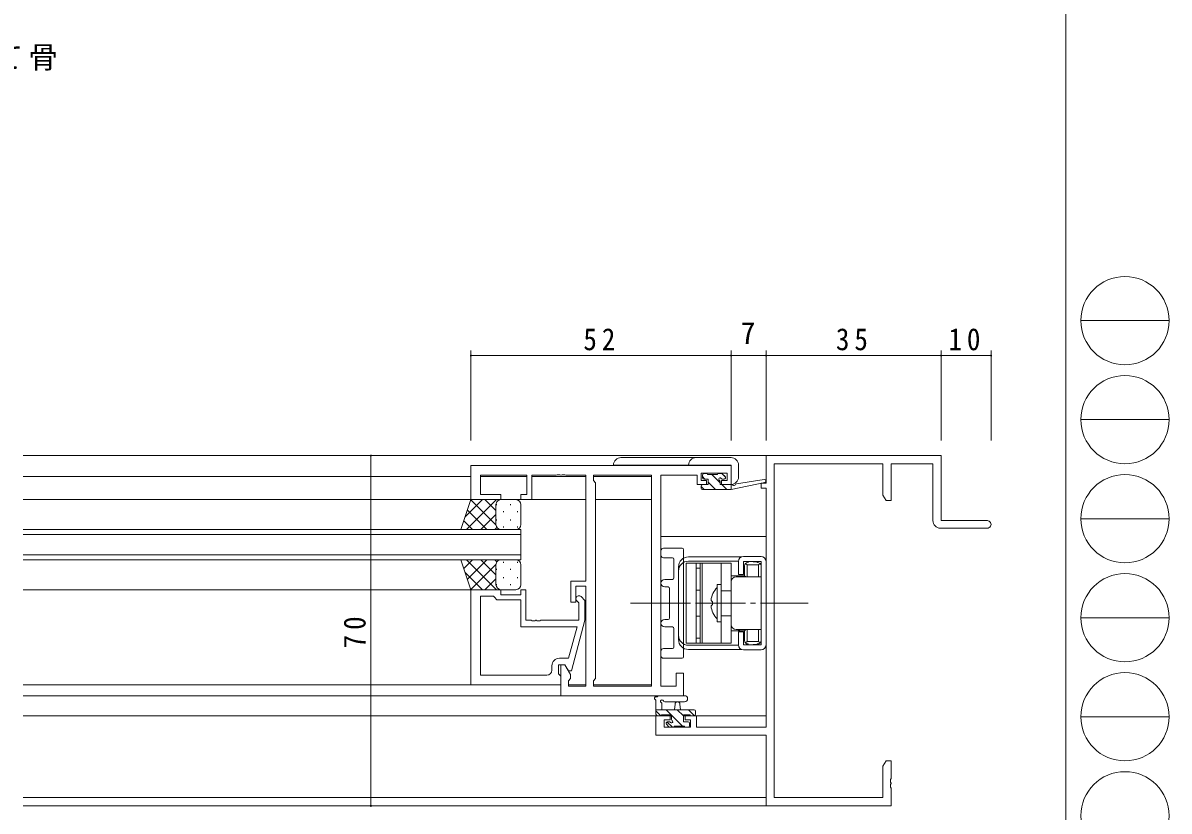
# Model space of a CAD drawing. Units: millimetres on the paper. Extents: x -397 to 397, y -282 to 282.
# Drawn here: x 167.5 to 396.7, y -156.8 to 0.8 of the extents above; entities that cross this region are included whole.
import ezdxf
from ezdxf.enums import TextEntityAlignment as Align

# ---------------------------------------------------------------- set-up
doc = ezdxf.new("R2010")
doc.units = ezdxf.units.MM
doc.linetypes.add('USER2', pattern=[13, 10, -1, 1, -1])
doc.linetypes.add('USER4', pattern=[4, 3, -1])
for name, color, linetype, lineweight in [('0-1_YKK_ZWAK', 7, 'Continuous', 18), ('0-3_YKK_11', 7, 'Continuous', 18), ('0-4_YKK_12', 2, 'Continuous', 18), ('0-6_YKK_13', 4, 'Continuous', 18), ('0-7_YKK_D', 6, 'Continuous', 18)]:
    doc.layers.add(name, color=color, linetype=linetype, lineweight=lineweight)
doc.layers.add('0-2_USER1', color=7, linetype='Continuous')
doc.styles.add('ＭＳ ゴシック', font='')
doc.styles.get('ＭＳ ゴシック').set_extended_font_data('MS Gothic')

msp = doc.modelspace()

# ---------------------------------------------------------------- linework, layer by layer
at = {"layer": '0-1_YKK_ZWAK'}
for p, q in [((376.092, 279.3), (376.092, -245.7)), ((379.068, -58.716), (396.708, -58.716)), ((379.068, -78.512), (396.708, -78.512)), ((379.068, -98.308), (396.708, -98.308)), ((379.068, -118.104), (396.708, -118.104)), ((379.068, -137.9), (396.708, -137.9))]:
    msp.add_line(p, q, dxfattribs=at)
for centre in [(387.888, -58.716), (387.888, -78.512), (387.888, -98.308), (387.888, -118.104), (387.888, -137.9), (387.888, -157.696)]:
    msp.add_circle(centre, 8.82, dxfattribs=at)
at = {"layer": '0-3_YKK_11'}
for p, q in [((316.12, -85.7), (316.12, -91.2)), ((351.12, -85.7), (316.12, -85.7)), ((351.12, -98.7), (351.12, -85.7)), ((257.12, -87.7), (257.12, -94.5)), ((309.12, -87.7), (257.12, -87.7)), ((303.12, -89.2), (308.32, -89.2)), ((303.12, -90.7), (303.12, -89.2)), ((308.32, -89.2), (308.32, -90.7)), ((309.12, -91.5), (309.12, -87.7)), ((317.75, -87.33), (339.49, -87.33)), ((317.75, -154.07), (317.75, -87.33)), ((339.49, -87.33), (339.49, -93.609)), ((341.12, -87.33), (349.49, -87.33)), ((341.12, -94.7), (341.12, -87.33)), ((349.49, -87.33), (349.49, -98.7)), ((259.05, -89.63), (268.32, -89.63)), ((259.05, -93.5), (259.05, -89.63)), ((268.32, -89.63), (268.32, -93.5)), ((269.32, -89.63), (274.162, -89.63)), ((269.32, -94.5), (269.32, -89.63)), ((274.162, -89.63), (274.345, -89.51)), ((274.345, -89.51), (274.895, -89.51)), ((274.895, -89.51), (275.078, -89.63)), ((275.078, -89.63), (275.162, -89.63)), ((275.162, -89.63), (275.345, -89.51)), ((275.345, -89.51), (275.895, -89.51)), ((275.895, -89.51), (276.078, -89.63)), ((276.078, -89.63), (280.12, -89.63)), ((280.12, -89.63), (280.12, -110.8)), ((281.62, -89.63), (281.62, -90.7)), ((293.19, -89.63), (281.62, -89.63)), ((281.62, -90.7), (282.05, -91.13)), ((282.05, -91.13), (282.05, -130.27)), ((293.19, -131.77), (293.19, -89.63)), ((293.19, -131.77), (293.19, -89.63)), ((295.12, -89.63), (302.32, -89.63)), ((295.12, -131.77), (295.12, -89.63)), ((302.32, -89.63), (302.32, -90.43)), ((302.32, -90.43), (302.32, -91.5)), ((302.32, -91.5), (304.22, -91.5)), ((304.22, -90.7), (303.12, -90.7)), ((304.22, -91.5), (304.22, -90.7)), ((307.22, -90.7), (307.22, -91.5)), ((308.32, -90.7), (307.22, -90.7)), ((307.22, -91.5), (309.12, -91.5)), ((315.12, -91.2), (315.12, -92.2)), ((316.12, -91.2), (315.12, -91.2)), ((263.12, -93.5), (259.05, -93.5)), ((263.12, -94.5), (263.12, -93.5)), ((267.12, -93.5), (267.12, -94.5)), ((268.32, -93.5), (267.12, -93.5)), ((315.12, -92.2), (316.12, -92.2)), ((316.12, -92.2), (316.12, -139.97)), ((339.49, -93.609), (340.12, -94.7)), ((257.12, -94.5), (263.12, -94.5)), ((267.12, -94.5), (269.32, -94.5)), ((340.12, -94.7), (341.12, -94.7)), ((350.99, -100.2), (360.37, -100.2)), ((360.37, -98.7), (351.12, -98.7)), ((277.12, -110.8), (277.12, -115)), ((280.12, -110.8), (277.12, -110.8)), ((278.12, -111.8), (280.12, -111.8)), ((278.12, -115), (278.12, -111.8)), ((280.12, -111.8), (280.12, -131.77)), ((257.12, -112.5), (263.12, -112.5)), ((257.12, -131.5), (257.12, -112.5)), ((259.05, -113.8), (259.05, -129.57)), ((261.62, -113.8), (259.05, -113.8)), ((259.05, -113.8), (259.05, -129.57)), ((261.82, -114), (261.62, -113.8)), ((262.32, -114.5), (261.82, -114)), ((267.12, -114.5), (262.32, -114.5)), ((263.12, -112.5), (263.12, -113.5)), ((263.12, -113.5), (267.12, -113.5)), ((267.12, -112.5), (268.12, -112.5)), ((267.12, -113.5), (267.12, -112.5)), ((267.12, -119.9), (267.12, -114.5)), ((268.12, -112.5), (268.12, -118.6)), ((279.144, -113.876), (279.92, -114.651)), ((277.12, -115), (278.12, -115)), ((278.72, -115.149), (278.296, -114.724)), ((278.72, -118.6), (278.72, -115.149)), ((279.92, -114.651), (279.92, -118.597)), ((268.12, -118.6), (269.162, -118.6)), ((269.162, -118.6), (269.345, -118.72)), ((269.345, -118.72), (269.895, -118.72)), ((269.895, -118.72), (270.078, -118.6)), ((270.078, -118.6), (270.162, -118.6)), ((270.162, -118.6), (270.345, -118.72)), ((270.345, -118.72), (270.895, -118.72)), ((270.895, -118.72), (271.078, -118.6)), ((271.078, -118.6), (278.72, -118.6)), ((279.92, -118.597), (277.213, -128.7)), ((278.328, -119.9), (267.12, -119.9)), ((276.64, -126.2), (278.328, -119.9)), ((273.32, -128.57), (273.32, -127.7)), ((274.62, -127.5), (274.62, -129.3)), ((275.92, -127.5), (274.62, -127.5)), ((274.82, -126.2), (276.64, -126.2)), ((275.12, -127.5), (275.12, -133.7)), ((275.92, -127.5), (275.12, -127.5)), ((277.05, -129.457), (275.92, -127.5)), ((276.613, -128.7), (275.92, -127.5)), ((259.05, -129.57), (272.32, -129.57)), ((274.62, -129.3), (274.82, -129.5)), ((274.82, -129.5), (275.12, -129.8)), ((275.12, -129.8), (275.12, -131.5)), ((277.213, -128.7), (276.613, -128.7)), ((276.62, -130.7), (277.05, -130.27)), ((277.05, -130.27), (277.05, -129.457)), ((282.05, -130.27), (281.62, -130.7)), ((298.12, -129.2), (298.12, -131.77)), ((299.62, -129.2), (298.12, -129.2)), ((299.62, -133.7), (299.62, -129.2)), ((275.12, -131.5), (257.12, -131.5)), ((276.62, -131.77), (276.62, -130.7)), ((280.12, -131.77), (276.62, -131.77)), ((281.62, -130.7), (281.62, -131.77)), ((281.62, -131.77), (293.19, -131.77)), ((298.12, -131.77), (295.12, -131.77)), ((275.12, -133.7), (299.62, -133.7)), ((294.12, -137.7), (294.12, -141.6)), ((296.92, -137.7), (294.12, -137.7)), ((295.75, -138.5), (296.92, -138.5)), ((295.75, -139.97), (295.75, -138.5)), ((296.92, -138.5), (296.92, -137.7)), ((299.92, -137.7), (299.92, -138.5)), ((302.22, -137.7), (299.92, -137.7)), ((299.92, -138.5), (301.02, -138.5)), ((301.02, -138.5), (301.02, -139.97)), ((302.22, -139.97), (302.22, -137.7)), ((294.12, -141.6), (316.12, -141.6)), ((301.02, -139.97), (295.75, -139.97)), ((316.12, -139.97), (302.22, -139.97)), ((316.12, -141.6), (316.12, -155.7)), ((340.12, -146.7), (339.49, -147.791)), ((339.49, -147.791), (339.49, -154.07)), ((341.12, -146.7), (340.12, -146.7)), ((341.12, -150.242), (341.12, -146.7)), ((341, -150.425), (341.12, -150.242)), ((341, -150.975), (341, -150.425)), ((341.12, -151.158), (341, -150.975)), ((341, -151.425), (341.12, -151.242)), ((341.12, -151.242), (341.12, -151.158)), ((341, -151.975), (341, -151.425)), ((341.12, -152.158), (341, -151.975)), ((341.12, -155.7), (341.12, -152.158)), ((316.12, -155.7), (341.12, -155.7)), ((339.49, -154.07), (317.75, -154.07))]:
    msp.add_line(p, q, dxfattribs=at)
for centre, radius, start, end in [((350.99, -98.7), 1.5, 180.00001, 269.99999), ((360.37, -99.45), 0.75, 269.99999, 90.00001), ((278.72, -114.3), 0.6, 44.99999, 225.00001), ((274.82, -127.7), 1.5, 90.00001, 179.99999), ((272.32, -128.57), 1, 270.00001, 359.99999)]:
    msp.add_arc(centre, radius, start, end, dxfattribs=at)
at = {"layer": '0-4_YKK_12'}
for p, q in [((316.42, -85.7), (167.62, -85.7)), ((257.12, -89.9), (167.62, -89.9)), ((268.318, -89.9), (259.051, -89.9)), ((280.118, -89.9), (269.321, -89.9)), ((293.19, -89.9), (281.621, -89.9)), ((280.12, -94.501), (167.62, -94.501)), ((293.19, -94.5), (282.05, -94.5)), ((267.12, -100.5), (167.62, -100.5)), ((267.12, -100.5), (267.12, -106.5)), ((267.12, -101.5), (167.62, -101.5)), ((316.12, -101.9), (295.12, -101.9)), ((267.12, -105.5), (167.62, -105.5)), ((267.12, -106.5), (167.62, -106.5)), ((257.62, -112.5), (167.62, -112.5)), ((275.12, -131.5), (167.62, -131.5)), ((280.118, -131.5), (276.621, -131.5)), ((293.19, -131.5), (281.621, -131.5)), ((275.42, -133.7), (167.62, -133.7)), ((297.22, -137.7), (167.62, -137.7)), ((316.12, -137.7), (299.62, -137.7)), ((316.12, -154.07), (167.62, -154.07)), ((316.42, -155.7), (167.62, -155.7))]:
    msp.add_line(p, q, dxfattribs=at)
at = {"layer": '0-6_YKK_13'}
for p, q in [((287.122, -86.08), (309.122, -86.08)), ((309.122, -87.58), (285.622, -87.58)), ((303.72, -89.3), (304.22, -89.3)), ((306.62, -89.3), (307.22, -89.3)), ((307.322, -89.318), (308.002, -89.998)), ((309.122, -91.48), (309.122, -87.58)), ((310.622, -87.58), (310.622, -89.98)), ((303.42, -90.1), (303.42, -89.6)), ((303.42, -89.906), (303.914, -90.4)), ((303.42, -91.5), (304.52, -91.5)), ((304.52, -90.4), (303.72, -90.4)), ((304.42, -89.5), (306.42, -89.5)), ((304.52, -91.5), (304.52, -90.4)), ((304.52, -91.006), (306.014, -92.5)), ((305.259, -89.5), (306.92, -91.161)), ((306.92, -90.861), (306.92, -91.5)), ((306.92, -91.5), (309.118, -91.5)), ((307.259, -91.5), (308.259, -92.5)), ((307.72, -90.4), (307.381, -90.4)), ((307.432, -89.388), (307.932, -89.888)), ((309.118, -92.5), (315.879, -91.094)), ((309.118, -91.5), (309.205, -91.486)), ((309.118, -92.5), (309.118, -91.5)), ((310.232, -91.327), (315.774, -90.503)), ((303.12, -92.2), (303.12, -91.8)), ((303.12, -91.851), (303.769, -92.5)), ((303.42, -92.5), (309.118, -92.5)), ((255.12, -100.5), (257.12, -94.5)), ((259.423, -94.5), (255.968, -97.955)), ((262.252, -94.5), (256.252, -100.5)), ((262.12, -99.52), (257.115, -94.515)), ((257.12, -94.5), (263.12, -94.5)), ((262.12, -96.692), (259.928, -94.5)), ((262.12, -95.5), (262.12, -99.5)), ((262.12, -95.5), (262.12, -99.5)), ((262.21, -95.42), (262.21, -95.62)), ((262.807, -94.55), (262.756, -94.5)), ((266.12, -94.5), (263.12, -94.5)), ((265.04, -95.42), (265.04, -95.62)), ((267.12, -99.5), (267.12, -95.5)), ((260.271, -100.5), (256.408, -96.636)), ((262.12, -97.46), (259.08, -100.5)), ((262.21, -98.45), (262.21, -98.65)), ((263.625, -96.835), (263.625, -97.035)), ((265.04, -98.45), (265.04, -98.65)), ((266.455, -96.835), (266.455, -97.035)), ((263.12, -100.5), (255.12, -100.5)), ((257.443, -100.5), (255.701, -98.758)), ((262.315, -100.093), (261.908, -100.5)), ((263.1, -100.5), (263.099, -100.5)), ((263.12, -100.5), (266.12, -100.5)), ((263.625, -99.865), (263.625, -100.065)), ((266.455, -99.865), (266.455, -100.065)), ((295.12, -105.63), (295.12, -104.7)), ((295.62, -104.2), (299.32, -104.2)), ((299.62, -104.5), (299.62, -125.9)), ((255.12, -106.5), (257.12, -112.5)), ((263.12, -106.5), (255.12, -106.5)), ((257.443, -106.5), (255.701, -108.242)), ((262.252, -112.5), (256.252, -106.5)), ((260.271, -106.5), (256.408, -110.364)), ((262.12, -107.48), (257.115, -112.485)), ((262.12, -109.54), (259.08, -106.5)), ((262.315, -106.907), (261.908, -106.5)), ((262.12, -111.5), (262.12, -107.5)), ((262.12, -111.5), (262.12, -107.5)), ((263.1, -106.5), (263.099, -106.5)), ((263.12, -106.5), (266.12, -106.5)), ((263.625, -107.135), (263.625, -106.935)), ((266.455, -107.135), (266.455, -106.935)), ((267.12, -107.5), (267.12, -111.5)), ((297.39, -106.13), (295.62, -106.13)), ((297.69, -110.15), (297.69, -106.43)), ((300.12, -107.2), (300.12, -123.2)), ((303.32, -107.2), (300.12, -107.2)), ((300.62, -105.95), (311.184, -105.95)), ((300.62, -106.8), (310.631, -106.8)), ((302.12, -123.2), (302.12, -107.2)), ((302.92, -107.2), (302.92, -123.2)), ((309.12, -107.2), (302.92, -107.2)), ((303.32, -123.2), (303.32, -107.2)), ((307.12, -123.2), (307.12, -107.2)), ((309.12, -123.2), (309.12, -107.2)), ((310.62, -109.45), (310.62, -106.85)), ((315.12, -105.85), (311.62, -105.85)), ((311.62, -106.85), (311.62, -109.45)), ((311.62, -106.85), (315.12, -106.85)), ((312.32, -107.55), (312.025, -107.255)), ((312.32, -107.55), (314.62, -107.55)), ((312.32, -109.95), (312.32, -107.55)), ((313.52, -106.85), (312.52, -106.85)), ((312.52, -106.85), (312.52, -107.05)), ((313.52, -106.85), (313.52, -106.95)), ((314.32, -106.95), (313.52, -106.95)), ((314.32, -107.05), (314.32, -106.95)), ((314.42, -107.05), (314.32, -107.05)), ((314.62, -107.55), (314.915, -107.255)), ((314.62, -107.55), (314.62, -109.95)), ((315.12, -123.55), (315.12, -106.85)), ((316.12, -123.55), (316.12, -106.85)), ((259.423, -112.5), (255.968, -109.045)), ((262.21, -108.55), (262.21, -108.35)), ((263.625, -110.165), (263.625, -109.965)), ((265.04, -108.55), (265.04, -108.35)), ((266.455, -110.165), (266.455, -109.965)), ((298.62, -107.95), (298.62, -122.45)), ((302.92, -108.2), (302.12, -108.2)), ((302.12, -108.2), (302.12, -122.2)), ((302.92, -122.2), (302.92, -108.2)), ((311.82, -109.7), (309.12, -109.7)), ((310.12, -109.95), (315.12, -109.95)), ((310.62, -109.45), (311.62, -109.45)), ((310.62, -109.7), (310.62, -109.95)), ((310.62, -109.7), (310.87, -109.95)), ((311.82, -109.7), (311.82, -107.75)), ((311.82, -109.7), (312.07, -109.95)), ((315.12, -122.65), (315.12, -107.75)), ((262.12, -110.308), (259.928, -112.5)), ((262.21, -111.58), (262.21, -111.38)), ((265.04, -111.58), (265.04, -111.38)), ((295.87, -110.45), (297.39, -110.45)), ((296.52, -111.95), (295.87, -111.95)), ((296.82, -118.15), (296.82, -112.25)), ((306.32, -111.45), (306.32, -118.95)), ((307.125, -111.45), (306.32, -111.45)), ((307.12, -112.7), (307.12, -111.45)), ((309.12, -110.95), (309.12, -119.45)), ((257.12, -112.5), (263.12, -112.5)), ((262.807, -112.45), (262.756, -112.5)), ((266.12, -112.5), (263.12, -112.5)), ((298.62, -115.2), (300.12, -115.2)), ((305.122, -114.653), (305.42, -114.95)), ((295.87, -118.45), (296.52, -118.45)), ((306.32, -118.95), (307.125, -118.95)), ((307.12, -118.95), (307.12, -117.7)), ((297.39, -119.95), (295.87, -119.95)), ((297.69, -123.97), (297.69, -120.25)), ((311.82, -120.7), (309.12, -120.7)), ((310.12, -120.45), (315.12, -120.45)), ((310.62, -120.45), (310.62, -120.7)), ((310.87, -120.45), (310.62, -120.7)), ((310.62, -120.95), (311.62, -120.95)), ((310.62, -123.55), (310.62, -120.95)), ((311.62, -120.95), (311.62, -123.55)), ((311.82, -120.7), (312.07, -120.45)), ((311.82, -122.65), (311.82, -120.7)), ((312.32, -120.45), (312.32, -122.85)), ((314.62, -120.45), (314.62, -122.85)), ((300.12, -123.2), (303.32, -123.2)), ((300.62, -123.6), (310.631, -123.6)), ((302.12, -122.2), (302.92, -122.2)), ((302.92, -123.2), (309.12, -123.2)), ((311.62, -123.55), (315.12, -123.55)), ((312.32, -122.85), (312.025, -123.145)), ((312.32, -122.85), (314.62, -122.85)), ((312.52, -123.55), (312.52, -123.35)), ((313.52, -123.55), (312.52, -123.55)), ((313.52, -123.55), (313.52, -123.45)), ((314.32, -123.45), (313.52, -123.45)), ((314.42, -123.35), (314.32, -123.35)), ((314.32, -123.35), (314.32, -123.45)), ((314.62, -122.85), (314.915, -123.145)), ((295.12, -125.7), (295.12, -124.77)), ((295.62, -124.27), (297.39, -124.27)), ((300.62, -124.45), (311.184, -124.45)), ((311.62, -124.55), (315.12, -124.55)), ((299.32, -126.2), (295.62, -126.2)), ((294.12, -137.4), (294.12, -134.72)), ((299.848, -133.7), (294.685, -133.7)), ((299.848, -134.9), (295.887, -134.903)), ((294.12, -136.5), (301.72, -136.5)), ((295.078, -137.691), (294.12, -136.733)), ((297.22, -137.5), (295.22, -137.5)), ((295.32, -135.32), (295.32, -136.5)), ((297.132, -137.5), (296.132, -136.5)), ((297.22, -138.439), (297.22, -137.5)), ((297.82, -136.5), (297.922, -135.356)), ((299.62, -137.743), (298.377, -136.5)), ((299.02, -136.5), (298.918, -135.356)), ((299.62, -137.5), (299.62, -138.9)), ((300.92, -137.5), (299.62, -137.5)), ((301.809, -137.687), (300.622, -136.5)), ((302.02, -136.8), (302.02, -137.4)), ((295.02, -137.7), (294.42, -137.7)), ((296.708, -139.912), (296.208, -139.412)), ((297.387, -140), (296.309, -138.921)), ((296.42, -138.9), (296.759, -138.9)), ((299.432, -139.8), (297.22, -137.588)), ((299.62, -138.9), (300.52, -138.9)), ((300.82, -139.2), (300.82, -139.7)), ((301.72, -137.7), (301.12, -137.7)), ((297.52, -140), (296.92, -140)), ((299.82, -139.8), (297.72, -139.8)), ((300.52, -140), (300.02, -140))]:
    msp.add_line(p, q, dxfattribs=at)
at = {"layer": '0-6_YKK_13', "linetype": 'USER4'}
for p, q in [((302.92, -112.6), (302.12, -112.6)), ((307.12, -112.7), (309.12, -112.7)), ((302.92, -117.8), (302.12, -117.8)), ((307.12, -117.7), (309.12, -117.7))]:
    msp.add_line(p, q, dxfattribs=at)
at = {"layer": '0-6_YKK_13', "linetype": 'USER2'}
msp.add_line((289.039, -115.2), (324.529, -115.2), dxfattribs=at)
at = {"layer": '0-6_YKK_13'}
msp.add_lwpolyline([(305.122, -115.747), (305.42, -115.45), (305.42, -114.95)], dxfattribs=at)
for centre, radius, start, end in [((287.122, -87.58), 1.5, 90, 180), ((302.122, -87.58), 1.5, 90, 180), ((309.122, -87.58), 1.5, 0, 90), ((303.72, -89.6), 0.3, 90, 180), ((304.22, -89.5), 0.2, 0, 90), ((306.62, -89.5), 0.2, 90, 180), ((307.22, -89.6), 0.3, 45, 90), ((303.42, -91.8), 0.3, 90, 180), ((303.72, -90.1), 0.3, 180, 270), ((306.92, -90.4), 0.25, 33.05573, 236.94427), ((306.62, -90.861), 0.3, 0, 56.94427), ((307.381, -90.1), 0.3, 213.05573, 270), ((307.72, -90.1), 0.3, 270, 45), ((309.122, -89.98), 1.5, 270, 0), ((309.253, -91.782), 0.3, 39.19754, 99.19754), ((309.718, -91.403), 0.3, 219.19754, 338.44936), ((310.276, -91.623), 0.3, 98.44936, 158.44936), ((315.818, -90.8), 0.3, 281.74981, 98.44936), ((303.42, -92.2), 0.3, 180, 270), ((263.12, -95.5), 1, 90.0001, 180.0001), ((263.12, -95.5), 1, 90.0001, 180.0001), ((266.12, -95.5), 1, 0.0001, 90.0001), ((263.12, -99.5), 1, 180.0001, 270.0001), ((263.12, -99.5), 1, 180.0001, 270.0001), ((266.12, -99.5), 1, 270.0001, 0.0001), ((295.62, -104.7), 0.5, 90, 180), ((299.32, -104.5), 0.3, 360, 90), ((263.12, -107.5), 1, 89.9999, 179.9999), ((263.12, -107.5), 1, 89.9999, 179.9999), ((266.12, -107.5), 1, 359.9999, 89.9999), ((295.62, -105.63), 0.5, 180, 270), ((297.39, -106.43), 0.3, 360, 90), ((300.62, -107.95), 2, 90, 180), ((300.62, -108.8), 2, 90, 180), ((311.62, -106.85), 1, 90, 180), ((312.52, -107.75), 0.7, 90, 180), ((314.42, -107.75), 0.7, 0, 90), ((315.12, -106.85), 1, 0, 90), ((310.12, -110.95), 1, 90, 180), ((263.12, -111.5), 1, 179.9999, 269.9999), ((263.12, -111.5), 1, 179.9999, 269.9999), ((266.12, -111.5), 1, 269.9999, 359.9999), ((295.87, -111.2), 0.75, 90, 270), ((296.52, -112.25), 0.3, 360, 90), ((297.39, -110.15), 0.3, 270, 0), ((309.7, -115.2), 4.61, 137.15439, 173.18067), ((309.7, -115.2), 4.61, 186.81933, 222.84561), ((295.87, -119.2), 0.75, 90, 270), ((296.52, -118.15), 0.3, 270, 360), ((297.39, -120.25), 0.3, 0, 90), ((310.12, -119.45), 1, 180, 270), ((300.62, -121.6), 2, 180, 270), ((300.62, -122.45), 2, 180, 270), ((311.62, -123.55), 1, 180, 270), ((312.52, -122.65), 0.7, 180, 270), ((314.42, -122.65), 0.7, 270, 0), ((315.12, -123.55), 1, 270, 0), ((295.62, -124.77), 0.5, 90, 180), ((295.62, -125.7), 0.5, 180, 270), ((297.39, -123.97), 0.3, 270, 360), ((299.32, -125.9), 0.3, 270, 0), ((294.12, -134.2), 0.3, 79.47122, 240), ((293.82, -134.72), 0.3, 0, 60), ((294.229, -133.61), 0.3, 259.47122, 319.47122), ((294.685, -134), 0.3, 90, 139.47122), ((295.32, -134.8), 0.3, 19.18976, 240), ((295.02, -135.32), 0.3, 0, 60), ((295.886, -134.603), 0.3, 199.18976, 270.04023), ((298.42, -135.4), 0.5, 5.09207, 174.90793), ((299.847, -134.3), 0.6, 270.04023, 90.04023), ((294.42, -137.4), 0.3, 180, 270), ((295.02, -137.5), 0.2, 270, 0), ((301.12, -137.5), 0.2, 180, 270), ((301.72, -136.8), 0.3, 0, 90), ((301.72, -137.4), 0.3, 270, 0), ((296.42, -139.2), 0.3, 90, 225), ((296.759, -139.2), 0.3, 33.05573, 90), ((297.22, -138.9), 0.25, 213.05573, 56.94427), ((297.52, -138.439), 0.3, 180, 236.94427), ((300.52, -139.2), 0.3, 0, 90), ((300.52, -139.7), 0.3, 270, 0), ((296.92, -139.7), 0.3, 225, 270), ((297.52, -139.8), 0.2, 270, 0), ((300.02, -139.8), 0.2, 180, 270)]:
    msp.add_arc(centre, radius, start, end, dxfattribs=at)
at = {"layer": '0-7_YKK_D'}
for p, q in [((257.12, -82.7), (257.12, -64.7)), ((309.12, -65.7), (257.12, -65.7)), ((309.12, -82.7), (309.12, -64.7)), ((309.12, -82.7), (309.12, -64.7)), ((316.12, -65.7), (309.12, -65.7)), ((316.12, -82.7), (316.12, -64.7)), ((316.12, -82.7), (316.12, -64.7)), ((316.12, -65.7), (351.12, -65.7)), ((351.12, -82.7), (351.12, -64.7)), ((351.12, -82.7), (351.12, -64.7)), ((351.12, -65.7), (361.12, -65.7)), ((361.12, -82.7), (361.12, -64.7)), ((253.12, -85.7), (236.12, -85.7)), ((237.12, -85.7), (237.12, -155.7)), ((253.12, -155.7), (236.12, -155.7))]:
    msp.add_line(p, q, dxfattribs=at)
for centre, start, end in [((257.12, -65.7), 0, 180), ((257.12, -65.7), 180, 0), ((309.12, -65.7), 0, 180), ((309.12, -65.7), 0, 180), ((309.12, -65.7), 180, 0), ((309.12, -65.7), 180, 0), ((316.12, -65.7), 0, 180), ((316.12, -65.7), 0, 180), ((316.12, -65.7), 180, 0), ((316.12, -65.7), 180, 0), ((351.12, -65.7), 0, 180), ((351.12, -65.7), 0, 180), ((351.12, -65.7), 180, 0), ((351.12, -65.7), 180, 0), ((361.12, -65.7), 0, 180), ((361.12, -65.7), 180, 0), ((237.12, -85.7), 90, 270), ((237.12, -85.7), 270, 90), ((237.12, -155.7), 90, 270), ((237.12, -155.7), 270, 90)]:
    msp.add_arc(centre, 0.106, start, end, dxfattribs=at)

# ---------------------------------------------------------------- texts
at = {"layer": '0-2_USER1', "insert": (154.549, -8.731), "char_height": 4.399, "attachment_point": 7, "style": 'ＭＳ ゴシック'}
msp.add_mtext('\\T1.17;たて骨', dxfattribs=at)
at = {"layer": '0-7_YKK_D', "color": 7, "style": 'ＭＳ ゴシック'}
msp.add_text('7', height=4.399, dxfattribs=at).set_placement((311.02, -64.7), align=Align.BOTTOM_LEFT)
at = {"layer": '0-7_YKK_D', "color": 7, "char_height": 4.399, "attachment_point": 7, "style": 'ＭＳ ゴシック'}
for s, insert in [('\\T1.37;\\W0.9;52', (279.6, -64.7)), ('\\T1.37;\\W0.9;35', (330.1, -64.7)), ('\\T1.37;\\W0.9;10', (352.6, -64.7))]:
    msp.add_mtext(s, dxfattribs=dict(at, insert=insert))
at = {"layer": '0-7_YKK_D', "color": 7, "insert": (236.12, -124.22), "char_height": 4.399, "attachment_point": 7, "rotation": 90, "style": 'ＭＳ ゴシック'}
msp.add_mtext('\\T1.37;\\W0.9;70', dxfattribs=at)

doc.saveas('drawing.dxf')
